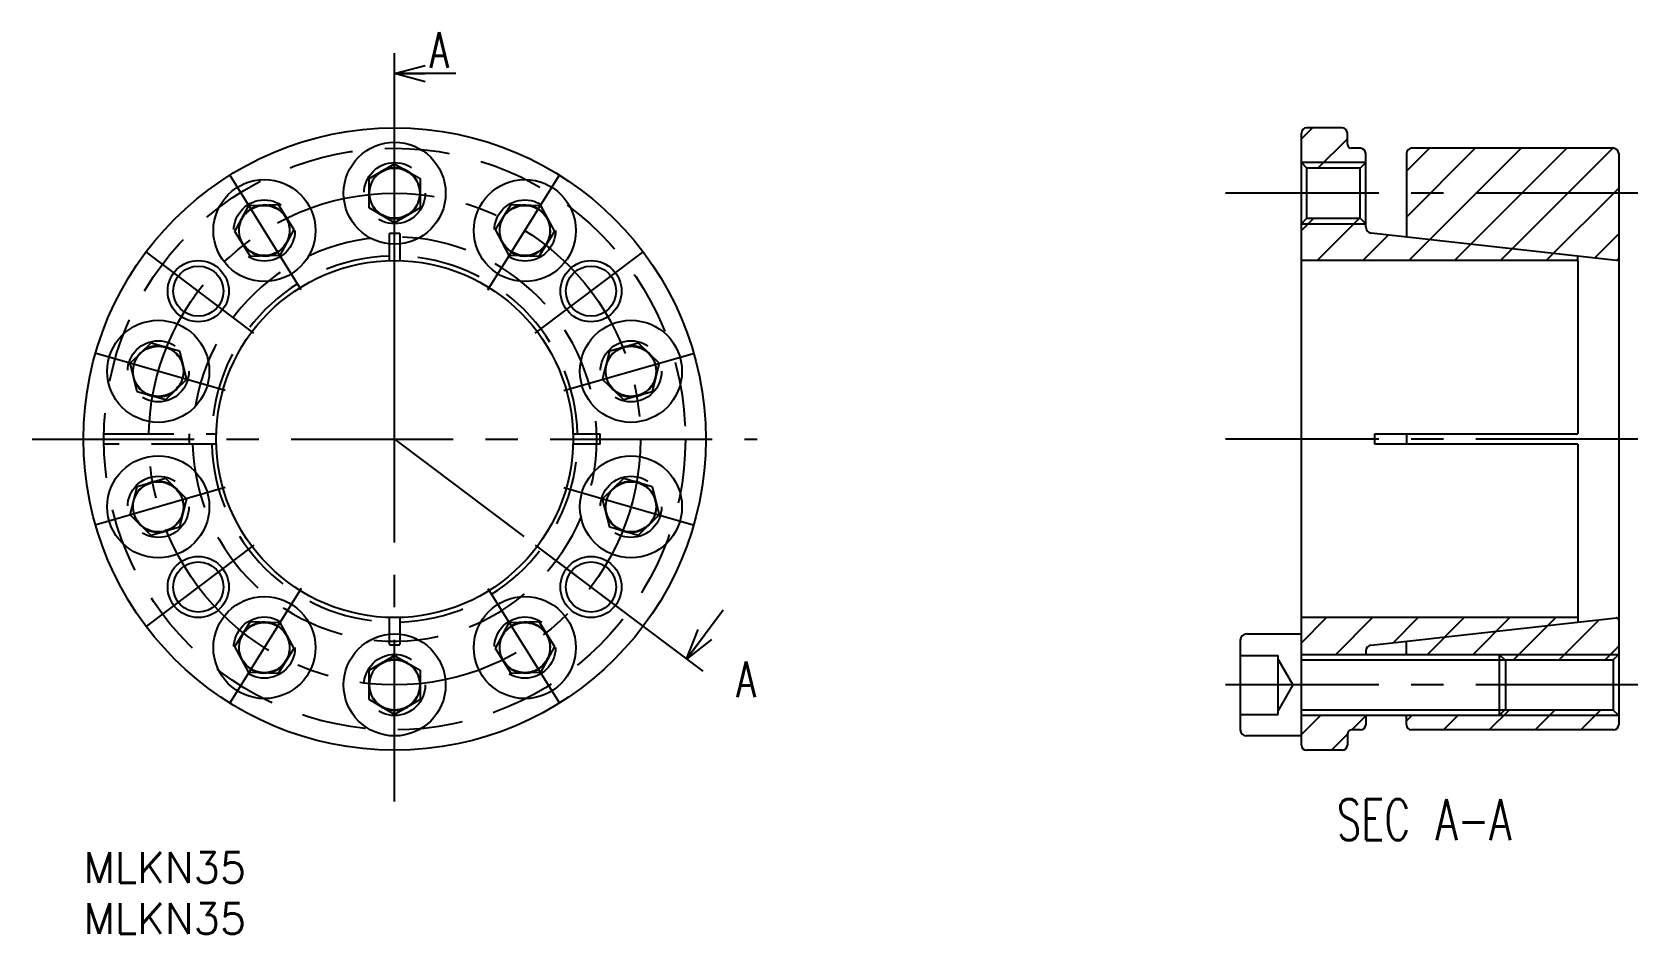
# Model space of a CAD drawing. Extents: x -5 to 152, y -8 to 80.
import ezdxf
from ezdxf.enums import TextEntityAlignment as Align

# ---------------------------------------------------------------- set-up
doc = ezdxf.new("R2010")
doc.units = 0
doc.header["$LTSCALE"] = 0.5
doc.linetypes.add('CENTER', pattern=[50.8, 31.75, -6.35, 6.35, -6.35])
doc.linetypes.add('DASHED', pattern=[19.05, 12.7, -6.35])
for name, color, linetype in [('MSM_CENTER', 1, 'CENTER'), ('MSM_CONTINUOUS', 7, 'CONTINUOUS'), ('MSM_DASHED', 4, 'DASHED'), ('MSM_NARROW', 5, 'CONTINUOUS'), ('MSM_PART_NUMBER', 7, 'CONTINUOUS')]:
    doc.layers.add(name, color=color, linetype=linetype)
doc.styles.get("Standard").update_dxf_attribs({"font": 'txt.shx', "height": 3, "bigfont": 'bigfont.shx'})

msp = doc.modelspace()

# ---------------------------------------------------------------- linework, layer by layer
at = {"layer": 'MSM_CENTER'}
for p, q in [((30.5, 40.5), (30.5, 78.32)), ((30.5, 4.96), (30.5, 76.04)), ((21.35, 55.14), (14.36, 66.32)), ((39.65, 55.14), (46.64, 66.32)), ((152.38, 64.6), (111.95, 64.6)), ((16.71, 50.89), (6.18, 58.83)), ((44.29, 50.89), (54.82, 58.83)), ((13.9, 45.26), (1.23, 48.89)), ((47.1, 45.26), (59.77, 48.89)), ((-5.04, 40.5), (66.04, 40.5)), ((30.5, 40.5), (60.71, 17.74)), ((152.38, 40.5), (111.95, 40.5)), ((13.9, 35.74), (1.23, 32.11)), ((47.1, 35.74), (59.77, 32.11)), ((16.71, 30.11), (6.18, 22.17)), ((44.29, 30.11), (54.82, 22.17)), ((21.35, 25.86), (14.36, 14.68)), ((39.65, 25.86), (46.64, 14.68)), ((152.38, 16.4), (111.95, 16.4))]:
    msp.add_line(p, q, dxfattribs=at)
msp.add_circle((30.5, 40.5), 24.1, dxfattribs=at)
at = {"layer": 'MSM_CONTINUOUS'}
for p, q in [((123.4, 71), (119.9, 71)), ((119.4, 10.5), (119.4, 70.5)), ((123.9, 69.41), (123.9, 70.5)), ((125.2, 69), (124.31, 69)), ((125.7, 61.29), (125.7, 68.5)), ((129.7, 68.5), (129.7, 60.31)), ((150, 69), (130.2, 69)), ((150.5, 68.5), (150.5, 12.5)), ((28, 66.04), (30.5, 67.49)), ((30.5, 67.49), (33, 66.04)), ((119.94, 67.06), (119.4, 67.6)), ((125.16, 67.06), (119.94, 67.06)), ((119.94, 62.14), (119.94, 67.06)), ((125.7, 67.6), (125.16, 67.06)), ((125.16, 62.14), (125.16, 67.06)), ((28, 63.16), (28, 66.04)), ((33, 66.04), (33, 63.16)), ((14.84, 60.84), (16.2, 63.39)), ((16.2, 63.39), (19.08, 63.49)), ((19.08, 63.49), (20.61, 61.04)), ((30.5, 61.71), (28, 63.16)), ((33, 63.16), (30.5, 61.71)), ((40.39, 61.04), (41.92, 63.49)), ((41.92, 63.49), (44.8, 63.39)), ((44.8, 63.39), (46.16, 60.84)), ((119.4, 61.6), (119.94, 62.14)), ((119.94, 62.14), (125.16, 62.14)), ((125.16, 62.14), (125.7, 61.6)), ((16.37, 58.39), (14.84, 60.84)), ((20.61, 61.04), (19.26, 58.49)), ((41.74, 58.49), (40.39, 61.04)), ((46.16, 60.84), (44.63, 58.39)), ((126.23, 60.7), (150.28, 58.02)), ((19.26, 58.49), (16.37, 58.39)), ((44.63, 58.39), (41.74, 58.49)), ((146.5, 57.99), (146.5, 58.44)), ((146.5, 58), (119.4, 58)), ((146.5, 57.99), (146.5, 41)), ((4.56, 47.94), (6.64, 49.94)), ((6.64, 49.94), (9.41, 49.15)), ((9.41, 49.15), (10.11, 46.35)), ((50.89, 46.35), (51.59, 49.15)), ((51.59, 49.15), (54.36, 49.94)), ((54.36, 49.94), (56.44, 47.94)), ((5.26, 45.14), (4.56, 47.94)), ((56.44, 47.94), (55.74, 45.14)), ((10.11, 46.35), (8.03, 44.34)), ((52.97, 44.34), (50.89, 46.35)), ((8.03, 44.34), (5.26, 45.14)), ((55.74, 45.14), (52.97, 44.34)), ((126.6, 41), (146.5, 41)), ((126.6, 40), (126.6, 41)), ((129.7, 41), (129.7, 40)), ((146.5, 40), (126.6, 40)), ((146.5, 40), (146.5, 23)), ((5.26, 35.86), (8.03, 36.66)), ((8.03, 36.66), (10.11, 34.65)), ((50.89, 34.65), (52.97, 36.66)), ((52.97, 36.66), (55.74, 35.86)), ((4.56, 33.06), (5.26, 35.86)), ((10.11, 34.65), (9.41, 31.85)), ((51.59, 31.85), (50.89, 34.65)), ((55.74, 35.86), (56.44, 33.06)), ((6.64, 31.06), (4.56, 33.06)), ((56.44, 33.06), (54.36, 31.06)), ((9.41, 31.85), (6.64, 31.06)), ((54.36, 31.06), (51.59, 31.85)), ((14.84, 20.16), (16.37, 22.61)), ((16.37, 22.61), (19.26, 22.51)), ((19.26, 22.51), (20.61, 19.96)), ((40.39, 19.96), (41.74, 22.51)), ((41.74, 22.51), (44.63, 22.61)), ((44.63, 22.61), (46.16, 20.16)), ((146.5, 23), (119.4, 23)), ((126.23, 20.3), (150.28, 22.98)), ((146.5, 23), (146.5, 22.56)), ((113.4, 20.8), (113.4, 12)), ((114, 21.4), (119.4, 21.4)), ((129.7, 19.4), (129.7, 20.69)), ((16.2, 17.61), (14.84, 20.16)), ((20.61, 19.96), (19.08, 17.51)), ((28, 17.84), (30.5, 19.29)), ((30.5, 19.29), (33, 17.84)), ((41.92, 17.51), (40.39, 19.96)), ((46.16, 20.16), (44.8, 17.61)), ((113.4, 19.29), (117.1, 19.29)), ((117.1, 13.51), (117.1, 19.29)), ((117.1, 18.9), (118.54, 16.4)), ((119.4, 19.4), (138.79, 19.4)), ((125.7, 19.75), (125.7, 19.44)), ((125.7, 19.44), (125.7, 19.4)), ((138.79, 19.4), (138.79, 13.4)), ((139.4, 18.79), (138.79, 19.4)), ((139.4, 18.79), (138.79, 19.4)), ((149.96, 18.86), (150.5, 19.4)), ((19.08, 17.51), (16.2, 17.61)), ((28, 14.96), (28, 17.84)), ((33, 17.84), (33, 14.96)), ((44.8, 17.61), (41.92, 17.51)), ((139.33, 18.86), (149.96, 18.86)), ((139.4, 18.79), (139.4, 14.01)), ((149.96, 18.86), (149.96, 13.94)), ((118.54, 16.4), (117.1, 13.9)), ((30.5, 13.51), (28, 14.96)), ((33, 14.96), (30.5, 13.51)), ((113.4, 13.51), (117.1, 13.51)), ((138.79, 13.4), (119.4, 13.4)), ((125.7, 13.4), (125.7, 12.5)), ((129.7, 12.5), (129.7, 13.4)), ((139.4, 14.01), (138.79, 13.4)), ((149.96, 13.94), (139.33, 13.94)), ((150.5, 13.4), (149.96, 13.94)), ((119.4, 11.4), (114, 11.4)), ((123.9, 11.59), (123.9, 10.5)), ((125.2, 12), (124.31, 12)), ((150, 12), (130.2, 12)), ((123.4, 10), (119.9, 10))]:
    msp.add_line(p, q, dxfattribs=at)
for centre, radius in [((30.5, 40.5), 30.5), ((30.5, 64.6), 5), ((17.73, 60.94), 5), ((43.27, 60.94), 5), ((11.25, 55), 2.46), ((30.5, 40.5), 17.5), ((49.75, 55), 2.46), ((7.33, 47.14), 5), ((53.67, 47.14), 5), ((7.33, 33.86), 5), ((53.67, 33.86), 5), ((11.25, 26), 2.46), ((49.75, 26), 2.46), ((17.73, 20.06), 5), ((43.27, 20.06), 5), ((30.5, 16.4), 5)]:
    msp.add_circle(centre, radius, dxfattribs=at)
for centre, radius, start, end in [((119.9, 70.5), 0.5, 90, 180), ((123.4, 70.5), 0.5, 0, 90), ((124.31, 69.41), 0.41, 180, 270), ((125.2, 68.5), 0.5, 0, 90), ((130.2, 68.5), 0.5, 90, 180), ((150, 68.5), 0.5, 0, 90), ((30.5, 64.6), 2.5, 120, 180), ((30.5, 64.6), 2.5, 60, 120), ((30.5, 64.6), 2.5, 0, 60), ((30.5, 64.6), 2.5, 180, 240), ((30.5, 64.6), 2.5, 300, 0), ((17.73, 60.94), 2.5, 92, 152), ((17.73, 60.94), 2.5, 32, 92), ((43.27, 60.94), 2.5, 88, 148), ((43.27, 60.94), 2.5, 28, 88), ((17.73, 60.94), 2.5, 152, 212), ((17.73, 60.94), 2.5, 332, 32), ((30.5, 64.6), 2.5, 240, 300), ((43.27, 60.94), 2.5, 148, 208), ((43.27, 60.94), 2.5, 328, 28), ((126.3, 61.29), 0.6, 180, 263.66), ((17.73, 60.94), 2.5, 212, 272), ((17.73, 60.94), 2.5, 272, 332), ((43.27, 60.94), 2.5, 208, 268), ((43.27, 60.94), 2.5, 268, 328), ((150.3, 58.22), 0.2, 263.66, 0), ((7.33, 47.14), 2.5, 134, 194), ((7.33, 47.14), 2.5, 74, 134), ((7.33, 47.14), 2.5, 14, 74), ((53.67, 47.14), 2.5, 106, 166), ((53.67, 47.14), 2.5, 46, 106), ((53.67, 47.14), 2.5, 346, 46), ((7.33, 47.14), 2.5, 314, 14), ((53.67, 47.14), 2.5, 166, 226), ((7.33, 47.14), 2.5, 194, 254), ((53.67, 47.14), 2.5, 286, 346), ((7.33, 47.14), 2.5, 254, 314), ((53.67, 47.14), 2.5, 226, 286), ((7.33, 33.86), 2.5, 106, 166), ((7.33, 33.86), 2.5, 46, 106), ((53.67, 33.86), 2.5, 74, 134), ((53.67, 33.86), 2.5, 14, 74), ((7.33, 33.86), 2.5, 346, 46), ((53.67, 33.86), 2.5, 134, 194), ((7.33, 33.86), 2.5, 166, 226), ((7.33, 33.86), 2.5, 286, 346), ((53.67, 33.86), 2.5, 194, 254), ((53.67, 33.86), 2.5, 314, 14), ((7.33, 33.86), 2.5, 226, 286), ((53.67, 33.86), 2.5, 254, 314), ((17.73, 20.06), 2.5, 88, 148), ((17.73, 20.06), 2.5, 28, 88), ((43.27, 20.06), 2.5, 92, 152), ((43.27, 20.06), 2.5, 32, 92), ((150.3, 22.78), 0.2, 0, 96.34), ((17.73, 20.06), 2.5, 148, 208), ((17.73, 20.06), 2.5, 328, 28), ((43.27, 20.06), 2.5, 152, 212), ((43.27, 20.06), 2.5, 332, 32), ((114, 20.8), 0.6, 90, 180), ((30.5, 16.4), 2.5, 60, 120), ((126.3, 19.71), 0.6, 96.34, 180), ((17.73, 20.06), 2.5, 208, 268), ((17.73, 20.06), 2.5, 268, 328), ((30.5, 16.4), 2.5, 120, 180), ((30.5, 16.4), 2.5, 0, 60), ((43.27, 20.06), 2.5, 212, 272), ((43.27, 20.06), 2.5, 272, 332), ((30.5, 16.4), 2.5, 180, 240), ((30.5, 16.4), 2.5, 300, 0), ((30.5, 16.4), 2.5, 240, 300), ((114, 12), 0.6, 180, 270), ((124.31, 11.59), 0.41, 90, 180), ((125.2, 12.5), 0.5, 270, 360), ((130.2, 12.5), 0.5, 180, 270), ((150, 12.5), 0.5, 270, 360), ((119.9, 10.5), 0.5, 180, 270), ((123.4, 10.5), 0.5, 270, 360)]:
    msp.add_arc(centre, radius, start, end, dxfattribs=at)
at = {"layer": 'MSM_DASHED'}
for p, q in [((30, 57.99), (30, 60.65)), ((31, 60.65), (31, 57.99)), ((2, 41), (2.5, 41)), ((2.5, 41), (13.01, 41)), ((47.99, 41), (50.65, 41)), ((2.5, 40), (2, 40)), ((13.01, 40), (2.5, 40)), ((50.65, 40), (47.99, 40)), ((30, 20.35), (30, 23.01)), ((31, 23.01), (31, 20.35))]:
    msp.add_line(p, q, dxfattribs=at)
for centre, radius in [((30.5, 40.5), 28.5), ((30.5, 64.6), 3), ((30.5, 64.6), 2.46), ((17.73, 60.94), 3), ((17.73, 60.94), 2.46), ((43.27, 60.94), 3), ((43.27, 60.94), 2.46), ((7.33, 47.14), 3), ((7.33, 47.14), 2.46), ((53.67, 47.14), 3), ((53.67, 47.14), 2.46), ((7.33, 33.86), 3), ((7.33, 33.86), 2.46), ((53.67, 33.86), 3), ((53.67, 33.86), 2.46), ((17.73, 20.06), 3), ((17.73, 20.06), 2.46), ((43.27, 20.06), 3), ((43.27, 20.06), 2.46), ((30.5, 16.4), 3), ((30.5, 16.4), 2.46)]:
    msp.add_circle(centre, radius, dxfattribs=at)
for radius, start, end in [(19.81, 181.4462, 178.5538), (20.16, 88.5785, 91.4215), (17.94, 91.5967, 178.4033), (17.94, 1.5967, 88.4033), (20.16, 178.5785, 181.4215), (20.16, 358.5785, 1.4215), (17.94, 181.5967, 268.4033), (17.94, 271.5967, 358.4033), (20.16, 268.5785, 271.4215)]:
    msp.add_arc((30.5, 40.5), radius, start, end, dxfattribs=at)
at = {"layer": 'MSM_NARROW'}
for p, q in [((119.4, 69.93), (120.47, 71)), ((121.02, 67.06), (123.9, 69.94)), ((129.7, 62.26), (136.44, 69)), ((129.7, 66.76), (131.94, 69)), ((129.92, 57.99), (140.93, 69)), ((134.41, 57.99), (145.42, 69)), ((138.9, 57.99), (149.91, 69)), ((125.7, 67.6), (119.4, 67.6)), ((143.39, 57.99), (150.5, 65.1)), ((119.4, 60.95), (120.6, 62.14)), ((119.4, 61.6), (125.7, 61.6)), ((120.94, 57.99), (125.09, 62.14)), ((125.43, 57.99), (127.94, 60.51)), ((148.15, 58.26), (150.5, 60.61)), ((119.4, 20.53), (121.87, 23.01)), ((122.76, 19.4), (126.36, 23.01)), ((128.39, 20.54), (130.85, 23.01)), ((131.74, 19.4), (135.34, 23.01)), ((136.23, 19.4), (139.83, 23.01)), ((140.18, 18.86), (144.32, 23.01)), ((144.67, 18.86), (148.6, 22.79)), ((138.79, 19.4), (150.5, 19.4)), ((149.16, 18.86), (150.5, 20.2)), ((119.4, 18.86), (139.33, 18.86)), ((139.33, 13.94), (119.4, 13.94)), ((119.4, 11.55), (121.25, 13.4)), ((124.34, 12), (125.74, 13.4)), ((129.7, 12.87), (130.23, 13.4)), ((133.32, 12), (134.72, 13.4)), ((137.81, 12), (139.75, 13.94)), ((150.5, 13.4), (138.46, 13.4)), ((142.3, 12), (144.24, 13.94)), ((146.79, 12), (148.73, 13.94)), ((122.34, 10), (123.9, 11.56))]:
    msp.add_line(p, q, dxfattribs=at)
for centre in [(11.25, 55), (49.75, 55), (11.25, 26), (49.75, 26)]:
    msp.add_circle(centre, 3, dxfattribs=at)
at = {"layer": 'MSM_PART_NUMBER'}
for p, q in [((30.5, 76.32), (33.5, 77.12)), ((36.5, 76.32), (30.5, 76.32)), ((33.5, 75.52), (30.5, 76.32)), ((30.5, 76.32), (33.5, 76.32)), ((62.72, 23.73), (59.11, 18.94)), ((59.11, 18.94), (60.27, 21.82)), ((59.11, 18.94), (60.91, 21.34)), ((61.56, 20.85), (59.11, 18.94))]:
    msp.add_line(p, q, dxfattribs=at)

# ---------------------------------------------------------------- texts
at = {"layer": 'MSM_PART_NUMBER', "width": 0.7}
for p in [(33.93, 80.39), (64.01, 18.69)]:
    msp.add_text('A', height=3.5, dxfattribs=at).set_placement(p, align=Align.TOP_LEFT)
msp.add_text('SEC A-A', height=4, dxfattribs=at).set_placement((122.85, 0), align=Align.BOTTOM_LEFT)
at = {"layer": 'MSM_PART_NUMBER'}
for p in [(0, -3), (0, -8)]:
    msp.add_text('MLKN35', height=3, dxfattribs=at).set_placement(p)

doc.saveas('drawing.dxf')
